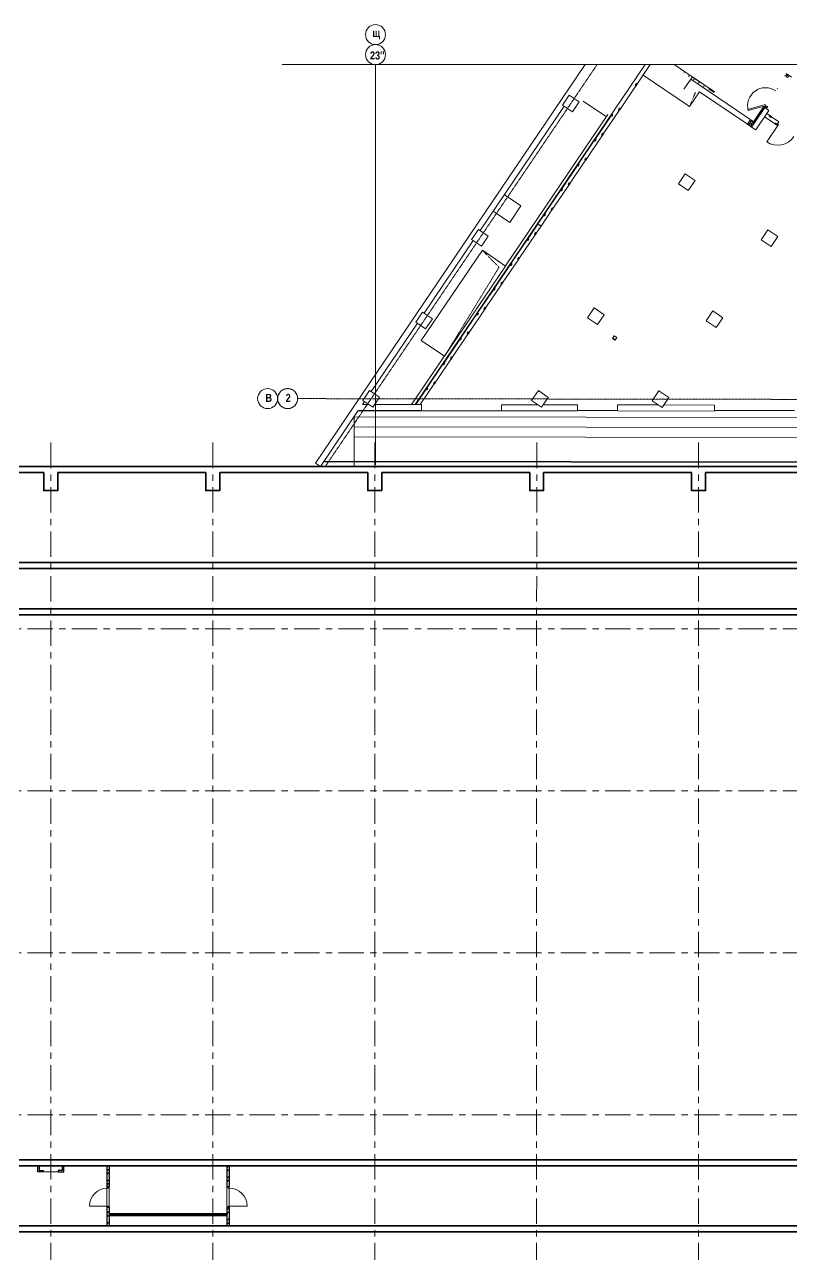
# Model space of a CAD drawing. Header units: millimetres. Extents: x -813692 to 807431, y 0 to 1813163.
# Drawn here: x -157916 to -119570, y 828903 to 890372 of the extents above; entities that cross this region are included whole.
import ezdxf

# ---------------------------------------------------------------- set-up
doc = ezdxf.new("R2010")
doc.units = ezdxf.units.MM
for name, pattern in [('__Линия сетки__ш12_5 п3_0 ш3_0 п3_0_', [21.5, 12.5, -3, 3, -3]), ('KRST_Штрих__ш3_0 п3_0_', [6, 3, -3]), ('Линия сетки', [22.225, 12.7, -3.175, 3.175, -3.175])]:
    doc.linetypes.add(name, pattern=pattern)
for name, color, linetype, lineweight in [('A-ANNO-DIMS', 7, 'Continuous', 9), ('KR_0.35', 252, 'Continuous', 35), ('S-GRID', 252, 'Continuous', 9), ('АР_двери', 252, 'Continuous', 0), ('АР_кирпич120', 252, 'Continuous', 30), ('АР_кирпичные перегородки 120', 252, 'Continuous', 30), ('АР_монолит', 252, 'Continuous', 50), ('АР_Площади', 252, 'Continuous', 0), ('АР_тонкая линия', 252, 'Continuous', 5)]:
    doc.layers.add(name, color=color, linetype=linetype, lineweight=lineweight)
doc.layers.add('АР_обшивка коробов', color=252, linetype='Continuous')
doc.styles.add('Arial Narrow_B', font='ARIALNB.TTF', dxfattribs={"height": 1250})
pattern_1 = [(45, (-1241.95, 1181845.07), (-265.16504, 265.16504), []), (45, (-1065.17, 1181845.07), (-265.16504, 265.16504), [])]

# ---------------------------------------------------------------- blocks, each defined once
blk = doc.blocks.new('КР_подвал')
at = {"layer": 'KR_0.35', "ltscale": 200}
for points in [[(2001, 17018), (47620, 84650), (238650, 84650)], [(73000, 84350), (80400, 84350)], [(80400, 84350), (80400, 83450), (81100, 83450), (81100, 84350)], [(81100, 84350), (88500, 84350)], [(88500, 84350), (88500, 83450), (89200, 83450), (89200, 84350)], [(89200, 84350), (96600, 84350)], [(96600, 84350), (96600, 83450), (97300, 83450), (97300, 84350)], [(97300, 84350), (104700, 84350)], [(104700, 84350), (104700, 83450), (105400, 83450), (105400, 84350)], [(105400, 84350), (112800, 84350)], [(112800, 84350), (112800, 83450), (113500, 83450), (113500, 84350)], [(113500, 84350), (120900, 84350)], [(62300, 79850), (131600, 79850)], [(62300, 79550), (131600, 79550)], [(62300, 75550), (66300, 75550), (66300, 77550), (127600, 77550)], [(131600, 75250), (127300, 75250), (127300, 77250), (66600, 77250), (66600, 75250), (62300, 75250)], [(62300, 50000), (131600, 50000)], [(62000, 49700), (131900, 49700)], [(62000, 46700), (238600, 46700)], [(62300, 46400), (238300, 46400)]]:
    blk.add_lwpolyline(points, dxfattribs=at)
blk = doc.blocks.new('Оси200')
at = {"layer": 'S-GRID', "linetype": 'Линия сетки', "ltscale": 100}
for points in [[(-323603.6, -127703.3), (-323603.8, -221903.3)], [(-315503.6, -127703.3), (-315503.8, -221903.3)], [(-307403.6, -127703.3), (-307403.8, -221903.3)], [(-299303.6, -127703.3), (-299303.8, -221903.3)], [(-291203.6, -127703.3), (-291203.8, -221903.3)], [(-165703.8, -128903.8), (-412703.7, -128903.3)], [(-165703.8, -137003.8), (-412703.7, -137003.3)], [(-165703.8, -145104.1), (-412703.7, -145103.6)], [(-165703.8, -153204.1), (-412703.7, -153203.6)], [(-165703.8, -161304.1), (-412703.7, -161303.6)]]:
    blk.add_lwpolyline(points, dxfattribs=at)
blk = doc.blocks.new('Д-1000-ОП-П')
at = {"layer": 'АР_двери'}
for points in [[(-1699.5, -550), (-1699.5, 350)], [(-1699.5, -550), (-1749.5, -550), (-1749.5, -600), (-1699.5, -600), (-1699.5, -550)], [(-749.5, -550), (-799.5, -550), (-799.5, -600), (-749.5, -600), (-749.5, -550)]]:
    blk.add_lwpolyline(points, dxfattribs=at)
blk.add_arc((-1699.5, -550), 900, 0, 90, dxfattribs=at)
blk = doc.blocks.new('Д-1000-ОП-Л')
at = {"layer": 'АР_двери'}
for points in [[(-318.5, -560), (-318.5, 340)], [(-1268.5, -560), (-1218.5, -560), (-1218.5, -610), (-1268.5, -610), (-1268.5, -560)], [(-318.5, -560), (-268.5, -560), (-268.5, -610), (-318.5, -610), (-318.5, -560)]]:
    blk.add_lwpolyline(points, dxfattribs=at)
blk.add_arc((-318.5, -560), 900, 90, 180, dxfattribs=at)

msp = doc.modelspace()

# ---------------------------------------------------------------- hatches: boundary and pattern name
at = {"layer": 'АР_кирпичные перегородки 120', "lineweight": 0}
h = msp.add_hatch(dxfattribs=at)
h.set_pattern_fill('ANSI32', color=256, scale=1000)
h.set_pattern_definition(pattern_1)
h.paths.add_polyline_path([(-153683.3, 833327.6), (-153803.3, 833327.6), (-153803.3, 832297.6), (-153683.3, 832297.6)])
h.paths.add_polyline_path([(-153683.3, 831267.6), (-153803.3, 831267.6), (-153803.3, 830327.6), (-153683.3, 830327.6)])
h = msp.add_hatch(dxfattribs=at)
h.set_pattern_fill('ANSI32', color=256, scale=1000)
h.set_pattern_definition(pattern_1)
h.paths.add_polyline_path([(-147683.3, 831267.6), (-147803.3, 831267.6), (-147803.3, 830327.7), (-147683.3, 830327.7)])
h.paths.add_polyline_path([(-147803.3, 832297.6), (-147683.3, 832297.6), (-147683.3, 833327.7), (-147803.3, 833327.7)])
at = {"layer": 'АР_тонкая линия'}
h = msp.add_hatch(dxfattribs=at)
h.set_pattern_fill('FP_550', color=256, angle=-124.085845, style=0, pattern_type=2)
h.set_pattern_definition([(100.91415, (15682.4, 746451.3), (-343.6692, -66.2683), []), (190.91415, (15682.4, 746451.3), (66.2683, -343.6692), [])])
h.paths.add_polyline_path([(-120820.4, 886170.9), (-120798, 886204), (-120893.2, 886268.5), (-120915.7, 886235.3), (-120899.1, 886224.1)], flags=0)
h.paths.add_polyline_path([(-119699.5, 887827.3), (-119794.8, 887891.7), (-119817.2, 887858.6), (-119722, 887794.2)], flags=0)
msp.add_hatch(color=256, dxfattribs=at).paths.add_polyline_path([(-132130.4, 880234.5), (-132089.7, 880303.6), (-132254.1, 880408.6), (-132249.9, 880405.9), (-132092.5, 880299.5), (-132134.6, 880237.3)], flags=0)

# ---------------------------------------------------------------- linework, layer by layer
at = {"layer": 'АР_кирпич120', "color": 1}
for p, q in [((-153803.3, 833327.6), (-153803.3, 832297.6)), ((-153683.3, 833327.6), (-153683.3, 832297.6)), ((-147803.3, 833327.7), (-147803.3, 832297.6)), ((-147683.3, 833327.7), (-147683.3, 832297.6)), ((-153803.3, 832297.6), (-153683.3, 832297.6)), ((-147803.3, 832297.6), (-147683.3, 832297.6)), ((-153803.3, 831267.6), (-153803.3, 830327.6)), ((-153803.3, 831267.6), (-153683.3, 831267.6)), ((-153683.3, 831267.6), (-153683.3, 830327.6)), ((-147803.3, 831267.6), (-147803.3, 830327.6)), ((-147803.3, 831267.6), (-147683.3, 831267.6)), ((-147683.3, 831267.6), (-147683.3, 830327.6))]:
    msp.add_line(p, q, dxfattribs=at)
at = {"layer": 'АР_обшивка коробов', "lineweight": 30}
for points in [[(-156983.5, 833027.5), (-157258.5, 833027.5), (-157258.5, 833327.6), (-157183.5, 833327.6), (-157183.5, 833102.6), (-156983.5, 833102.6), (-156983.5, 833027.5)], [(-156233.8, 833027.5), (-155958.8, 833027.5), (-155958.8, 833327.6), (-156033.8, 833327.6), (-156033.8, 833102.6), (-156233.8, 833102.6), (-156233.8, 833027.5)]]:
    msp.add_lwpolyline(points, dxfattribs=at)
at = {"layer": 'АР_обшивка коробов'}
for points in [[(-147803.4, 830927.7), (-153683.3, 830927.7)], [(-147803.4, 830915.2), (-153683.3, 830915.2)], [(-147803.4, 830902.7), (-153683.3, 830902.7)], [(-147803.4, 830827.7), (-153683.3, 830827.7)]]:
    msp.add_lwpolyline(points, dxfattribs=at)
at = {"layer": 'АР_Площади', "ltscale": 0.5}
for points in [[(-170413.4, 863177.6), (-110408.7, 863177.6), (-110408.7, 861177.7), (-170413.4, 861177.7)], [(-153683.3, 833327.6), (-147803.4, 833327.6), (-147803.4, 830927.7), (-153683.3, 830927.7)], [(-147683.3, 833327.6), (-108658.5, 833327.6), (-108658.5, 833027.4), (-107358.8, 833027.4), (-107358.8, 833327.6), (-105578.7, 833327.6), (-105578.7, 830327.7), (-147683.3, 830327.7)]]:
    msp.add_lwpolyline(points, close=True, dxfattribs=at)
for points in [[(-175358.7, 800597.6), (-178358.6, 800597.6), (-178358.6, 833327.6), (-157258.5, 833327.6), (-157258.5, 833027.5), (-155958.8, 833027.5), (-155958.8, 833327.7), (-153803.3, 833327.7), (-153803.3, 830327.6), (-175358.6, 830327.6), (-175358.7, 800597.6)], [(-147683.3, 832297.6), (-147683.3, 833327.6), (-105578.7, 833327.6), (-105578.7, 830327.6), (-147683.3, 830327.6), (-147683.3, 831267.6)]]:
    msp.add_lwpolyline(points, dxfattribs=at)
at = {"layer": 'АР_тонкая линия'}
for p, q in [((-145034.3, 888370.4), (3541.9, 888386.5)), ((-143371.5, 868449.3), (-129890.7, 888370.9)), ((-140367.4, 868370.9), (-140367.4, 888370.9)), ((-138383.2, 871377.9), (-126884.2, 888370.9)), ((-126629.6, 888372.4), (-128124.7, 886163.1)), ((-125430, 888372.5), (-124109.8, 887479.2)), ((-126989.4, 887840.8), (-124670.4, 886271.6)), ((-124957.4, 887944), (-124929.4, 887985.5)), ((-124957.4, 887944), (-124929.4, 887985.5)), ((-124523.9, 887759.4), (-124944.3, 887138.2)), ((-124709, 887775.9), (-124680.9, 887817.3)), ((-124709, 887775.9), (-124680.9, 887817.3)), ((-124602.4, 887643.4), (-121424.2, 885492.8)), ((-123413.5, 887007.9), (-124523.9, 887759.4)), ((-124460.5, 887607.8), (-124432.5, 887649.2)), ((-124460.5, 887607.8), (-124432.5, 887649.2)), ((-119850.8, 887808.9), (-119910.5, 887802.7)), ((-119850.8, 887808.9), (-119817.2, 887858.6)), ((-119801.1, 887775.3), (-119850.8, 887808.9)), ((-119840.3, 887922.6), (-119571.2, 887740.4)), ((-119817.2, 887858.6), (-119794.8, 887891.7)), ((-119817.2, 887858.6), (-119722, 887794.2)), ((-119722, 887794.2), (-119817.2, 887858.6)), ((-119812.3, 887758.7), (-119801.1, 887775.3)), ((-119766.8, 887727.9), (-119812.3, 887758.7)), ((-119722, 887794.2), (-119766.8, 887727.9)), ((-119699.5, 887827.3), (-119722, 887794.2)), ((-127321.3, 887430.6), (-127377.3, 887347.8)), ((-127321.3, 887430.6), (-127377.3, 887347.8)), ((-127377.3, 887347.8), (-127335.9, 887319.8)), ((-127377.3, 887347.8), (-127335.1, 887319.2)), ((-127335.9, 887319.8), (-127279.9, 887402.6)), ((-127335.1, 887319.2), (-127279, 887402)), ((-127279.9, 887402.6), (-127321.3, 887430.6)), ((-127279, 887402), (-127321.3, 887430.6)), ((-124670.4, 886271.6), (-124166, 887017)), ((-124212, 887439.7), (-124184, 887481.1)), ((-124212, 887439.7), (-124184, 887481.1)), ((-121764.6, 885391.1), (-124167, 887016.8)), ((-123963.6, 887271.5), (-123935.6, 887312.9)), ((-123963.6, 887271.5), (-123935.6, 887312.9)), ((-123679.2, 887139.4), (-123694.2, 887149.6)), ((-123679.2, 887139.4), (-123694.2, 887149.6)), ((-123679.2, 887139.4), (-123438.6, 886976.7)), ((-123435.9, 886974.8), (-123679.2, 887139.4)), ((-123435.9, 886974.8), (-123679.2, 887139.4)), ((-123656.8, 887172.6), (-123671.8, 887182.7)), ((-123656.8, 887172.6), (-123671.8, 887182.7)), ((-123416.2, 887009.8), (-123656.8, 887172.6)), ((-123413.5, 887007.9), (-123656.8, 887172.6)), ((-123435.9, 886974.8), (-123413.5, 887007.9)), ((-123435.9, 886974.8), (-123413.5, 887007.9)), ((-123413.5, 887007.9), (-123416.2, 887009.8)), ((-120261.4, 887193.3), (-120283.8, 887160.1)), ((-130685.1, 886840.1), (-131021.4, 886343.2)), ((-130188.2, 886503.9), (-130685.1, 886840.1)), ((-130524.5, 886006.9), (-130188.2, 886503.9)), ((-129980.3, 886543.4), (-128820.8, 885758.8)), ((-123438.6, 886976.7), (-123435.9, 886974.8)), ((-123421.8, 886995.7), (-123427.6, 886987.1)), ((-123246.2, 886725.7), (-121424.2, 885492.8)), ((-123246.2, 886725.7), (-121424.2, 885492.8)), ((-123246.2, 886725.7), (-121424.2, 885492.8)), ((-130938.6, 886287.1), (-135141.8, 880075.7)), ((-133872.6, 878311.2), (-128750.7, 885880.4)), ((-131021.4, 886343.2), (-130524.5, 886006.9)), ((-128590.2, 885814.1), (-129374.9, 884654.6)), ((-128180.7, 886080.3), (-128965.3, 884920.8)), ((-128539.2, 885900.3), (-128595.2, 885817.4)), ((-128595.2, 885817.4), (-128553, 885788.9)), ((-128538.3, 885899.7), (-128594.4, 885816.9)), ((-128594.4, 885816.9), (-128553, 885788.9)), ((-128553, 885788.9), (-128496.9, 885871.7)), ((-128553, 885788.9), (-128496.9, 885871.7)), ((-128496.9, 885871.7), (-128539.2, 885900.3)), ((-128496.9, 885871.7), (-128538.3, 885899.7)), ((-128161.9, 886188.3), (-128218, 886105.5)), ((-128161.9, 886188.3), (-128218, 886105.5)), ((-128218, 886105.5), (-128176.6, 886077.5)), ((-128218, 886105.5), (-128175.7, 886076.9)), ((-128176.6, 886077.5), (-128120.5, 886160.3)), ((-128175.7, 886076.9), (-128119.7, 886159.7)), ((-128120.5, 886160.3), (-128161.9, 886188.3)), ((-128119.7, 886159.7), (-128161.9, 886188.3)), ((-120876.1, 886375.9), (-121741.6, 886129.1)), ((-121741.6, 886129.1), (-121725.1, 886071.4)), ((-121725.1, 886071.4), (-120859.6, 886318.2)), ((-120961.2, 886266.2), (-121437.6, 885562.2)), ((-120950.9, 886259.2), (-121434.2, 885544.8)), ((-120940.5, 886252.2), (-121430.9, 885527.5)), ((-120918.1, 886237), (-121423.6, 885490)), ((-121417.5, 885458.1), (-120899.1, 886224.1)), ((-120899.1, 886224.1), (-121375.5, 885520.2)), ((-121350.5, 885110.9), (-120692, 886084)), ((-120899.1, 886224.1), (-120961.2, 886266.2)), ((-120915.7, 886235.3), (-120893.2, 886268.5)), ((-120899.1, 886224.1), (-120692, 886084)), ((-120893.2, 886268.5), (-120859.6, 886318.2)), ((-120798, 886204), (-120893.2, 886268.5)), ((-120893.2, 886268.5), (-120798, 886204)), ((-120859.6, 886318.2), (-120876.1, 886375.9)), ((-120859.6, 886318.2), (-120809.9, 886284.5)), ((-120798, 886204), (-120820.4, 886170.9)), ((-120809.9, 886284.5), (-120798.7, 886301.1)), ((-120801.3, 885922.5), (-120656.4, 885824.5)), ((-120798.7, 886301.1), (-120753.2, 886270.3)), ((-120753.2, 886270.3), (-120798, 886204)), ((-120653, 885829.4), (-120681.6, 885787.2)), ((-120653.6, 885828.6), (-120681.6, 885787.2)), ((-120681.6, 885787.2), (-120598.8, 885731.1)), ((-120681.6, 885787.2), (-120598.8, 885731.1)), ((-120570.8, 885772.6), (-120653.6, 885828.6)), ((-120570.2, 885773.4), (-120653, 885829.4)), ((-120598.8, 885731.1), (-120570.2, 885773.4)), ((-120598.8, 885731.1), (-120570.8, 885772.6)), ((-121624.5, 885598.2), (-121764.6, 885391.1)), ((-121624.5, 885598.2), (-121764.6, 885391.1)), ((-121764.6, 885391.1), (-121591.1, 885424.6)), ((-121591.1, 885424.6), (-121764.6, 885391.1)), ((-121764.6, 885391.1), (-121591.1, 885424.6)), ((-121591.1, 885424.6), (-121764.6, 885391.1)), ((-121764.6, 885391.1), (-121557.6, 885251)), ((-121764.6, 885391.1), (-121557.6, 885251)), ((-121698.4, 885346.3), (-121558.3, 885553.3)), ((-121698.4, 885346.3), (-121558.3, 885553.3)), ((-121591.1, 885424.6), (-121624.5, 885598.2)), ((-121417.5, 885458.1), (-121624.5, 885598.2)), ((-121624.5, 885598.2), (-121591.1, 885424.6)), ((-121591.1, 885424.6), (-121624.5, 885598.2)), ((-121417.5, 885458.1), (-121624.5, 885598.2)), ((-121624.5, 885598.2), (-121591.1, 885424.6)), ((-121623.9, 885295.8), (-121483.7, 885502.9)), ((-121623.9, 885295.8), (-121483.7, 885502.9)), ((-121591.1, 885424.6), (-121417.5, 885458.1)), ((-121417.5, 885458.1), (-121591.1, 885424.6)), ((-121591.1, 885424.6), (-121417.5, 885458.1)), ((-121417.5, 885458.1), (-121591.1, 885424.6)), ((-121591.1, 885424.6), (-121557.6, 885251)), ((-121557.6, 885251), (-121591.1, 885424.6)), ((-121591.1, 885424.6), (-121557.6, 885251)), ((-121557.6, 885251), (-121591.1, 885424.6)), ((-121557.6, 885251), (-121417.5, 885458.1)), ((-121557.6, 885251), (-121417.5, 885458.1)), ((-121350.5, 885110.9), (-121557.6, 885251)), ((-121404.6, 885477.1), (-121417.5, 885458.1)), ((-120907.8, 885765.2), (-120390.2, 885414.9)), ((-120253.5, 885322.4), (-120802.8, 884510.8)), ((-120573.6, 885768.4), (-120196.7, 885513.4)), ((-120365, 885452.2), (-120393.5, 885409.9)), ((-120393.5, 885409.9), (-120310.7, 885353.9)), ((-120365, 885452.2), (-120393, 885410.8)), ((-120393, 885410.8), (-120310.2, 885354.7)), ((-120282.1, 885396.1), (-120365, 885452.2)), ((-120282.1, 885396.1), (-120365, 885452.2)), ((-120310.7, 885353.9), (-120282.1, 885396.1)), ((-120310.2, 885354.7), (-120282.1, 885396.1)), ((-120196.7, 885513.4), (-120303.2, 885356.1)), ((-120253.5, 885322.4), (-120303.2, 885356.1)), ((-120286.7, 885344.8), (-120303.2, 885356.1)), ((-120286.7, 885344.8), (-120253, 885394.5)), ((-120253, 885394.5), (-120286.7, 885344.8)), ((-120253.5, 885322.4), (-120286.7, 885344.8)), ((-120269.6, 885405.7), (-120253, 885394.5)), ((-120219.9, 885372.1), (-120253.5, 885322.4)), ((-120253, 885394.5), (-120219.9, 885372.1)), ((-129430.9, 884571.8), (-130215.5, 883412.3)), ((-129021.3, 884838), (-129806, 883678.5)), ((-129379.8, 884658), (-129435.9, 884575.1)), ((-129435.9, 884575.1), (-129393.6, 884546.6)), ((-129379, 884657.4), (-129435, 884574.6)), ((-129435, 884574.6), (-129393.6, 884546.6)), ((-129393.6, 884546.6), (-129337.6, 884629.4)), ((-129393.6, 884546.6), (-129337.6, 884629.4)), ((-129337.6, 884629.4), (-129379.8, 884658)), ((-129337.6, 884629.4), (-129379, 884657.4)), ((-129002.6, 884946), (-129058.6, 884863.2)), ((-129002.6, 884946), (-129058.6, 884863.2)), ((-129058.6, 884863.2), (-129017.2, 884835.2)), ((-129058.6, 884863.2), (-129016.4, 884834.6)), ((-129017.2, 884835.2), (-128961.2, 884918)), ((-129016.4, 884834.6), (-128960.3, 884917.4)), ((-128961.2, 884918), (-129002.6, 884946)), ((-128960.3, 884917.4), (-129002.6, 884946)), ((-130271.6, 883329.5), (-131056.2, 882170)), ((-129862, 883595.7), (-130646.6, 882436.2)), ((-130220.5, 883415.7), (-130276.5, 883332.8)), ((-130276.5, 883332.8), (-130234.3, 883304.3)), ((-130219.7, 883415.1), (-130275.7, 883332.3)), ((-130275.7, 883332.3), (-130234.3, 883304.3)), ((-130234.3, 883304.3), (-130178.2, 883387.1)), ((-130234.3, 883304.3), (-130178.2, 883387.1)), ((-130178.2, 883387.1), (-130220.5, 883415.7)), ((-130178.2, 883387.1), (-130219.7, 883415.1)), ((-129843.2, 883703.7), (-129899.3, 883620.9)), ((-129843.2, 883703.7), (-129899.3, 883620.9)), ((-129899.3, 883620.9), (-129857.9, 883592.9)), ((-129899.3, 883620.9), (-129857, 883592.3)), ((-129857.9, 883592.9), (-129801.8, 883675.7)), ((-129857, 883592.3), (-129801, 883675.1)), ((-129801.8, 883675.7), (-129843.2, 883703.7)), ((-129801, 883675.1), (-129843.2, 883703.7)), ((-124887.7, 882917.1), (-125224, 882420.2)), ((-124390.8, 882580.8), (-124887.7, 882917.1)), ((-131112.2, 882087.2), (-131896.8, 880927.7)), ((-130702.7, 882353.4), (-131487.3, 881193.9)), ((-131061.1, 882173.4), (-131117.2, 882090.5)), ((-131117.2, 882090.5), (-131074.9, 882062)), ((-131060.3, 882172.8), (-131116.3, 882090)), ((-131116.3, 882090), (-131074.9, 882062)), ((-131074.9, 882062), (-131018.9, 882144.8)), ((-131074.9, 882062), (-131018.9, 882144.8)), ((-131018.9, 882144.8), (-131061.1, 882173.4)), ((-131018.9, 882144.8), (-131060.3, 882172.8)), ((-130683.9, 882461.4), (-130739.9, 882378.6)), ((-130683.9, 882461.4), (-130739.9, 882378.6)), ((-130739.9, 882378.6), (-130698.5, 882350.6)), ((-130739.9, 882378.6), (-130697.7, 882350)), ((-130698.5, 882350.6), (-130642.5, 882433.4)), ((-130697.7, 882350), (-130641.6, 882432.9)), ((-130642.5, 882433.4), (-130683.9, 882461.4)), ((-130641.6, 882432.9), (-130683.9, 882461.4)), ((-125224, 882420.2), (-124727.1, 882083.9)), ((-124727.1, 882083.9), (-124390.8, 882580.8)), ((-133925.7, 881872.8), (-133097.5, 881312.4)), ((-133657.9, 880484.2), (-134486.1, 881044.7)), ((-133097.5, 881312.4), (-133657.9, 880484.2)), ((-131543.3, 881111.1), (-132089.8, 880303.5)), ((-131901.8, 880931.1), (-131957.8, 880848.3)), ((-131901, 880930.5), (-131957, 880847.7)), ((-131915.6, 880819.7), (-131859.5, 880902.5)), ((-131915.6, 880819.7), (-131859.5, 880902.5)), ((-131859.5, 880902.5), (-131901.8, 880931.1)), ((-131859.5, 880902.5), (-131901, 880930.5)), ((-131524.5, 881219.1), (-131580.6, 881136.3)), ((-131524.5, 881219.1), (-131580.6, 881136.3)), ((-131580.6, 881136.3), (-131539.2, 881108.3)), ((-131580.6, 881136.3), (-131538.3, 881107.7)), ((-131539.2, 881108.3), (-131483.1, 881191.1)), ((-131538.3, 881107.7), (-131482.3, 881190.6)), ((-131483.1, 881191.1), (-131524.5, 881219.1)), ((-131482.3, 881190.6), (-131524.5, 881219.1)), ((-132291.9, 880343.8), (-132737.5, 879685.4)), ((-132134.6, 880237.3), (-132327.9, 879951.6)), ((-132251.2, 880412.9), (-132296.1, 880346.6)), ((-132296.1, 880346.6), (-132291.9, 880343.8)), ((-132291.9, 880343.8), (-132249.9, 880405.9)), ((-132085.6, 880300.8), (-132251.2, 880412.9)), ((-132249.9, 880405.9), (-132092.5, 880299.5)), ((-131952.9, 880844.9), (-132247.1, 880410.1)), ((-132092.5, 880299.5), (-132134.6, 880237.3)), ((-132134.6, 880237.3), (-132130.4, 880234.5)), ((-132130.4, 880234.5), (-132085.6, 880300.8)), ((-131957.8, 880848.3), (-131915.6, 880819.7)), ((-131957, 880847.7), (-131915.6, 880819.7)), ((-135224.6, 880131.7), (-135560.9, 879634.8)), ((-135560.9, 879634.8), (-135064, 879298.5)), ((-134727.7, 879795.4), (-135224.6, 880131.7)), ((-135064, 879298.5), (-134727.7, 879795.4)), ((-132384, 879868.8), (-133168.6, 878709.3)), ((-132742.4, 879688.8), (-132798.5, 879606)), ((-132741.6, 879688.2), (-132797.6, 879605.4)), ((-132756.2, 879577.4), (-132700.2, 879660.2)), ((-132756.2, 879577.4), (-132700.2, 879660.2)), ((-132700.2, 879660.2), (-132742.4, 879688.8)), ((-132700.2, 879660.2), (-132741.6, 879688.2)), ((-132365.2, 879976.8), (-132421.2, 879894)), ((-132365.2, 879976.8), (-132421.2, 879894)), ((-132421.2, 879894), (-132379.8, 879866)), ((-132421.2, 879894), (-132379, 879865.4)), ((-132379.8, 879866), (-132323.8, 879948.8)), ((-132379, 879865.4), (-132322.9, 879948.3)), ((-132323.8, 879948.8), (-132365.2, 879976.8)), ((-132322.9, 879948.3), (-132365.2, 879976.8)), ((-120746.7, 880114.9), (-121083, 879618)), ((-120249.8, 879778.6), (-120746.7, 880114.9)), ((-120586.1, 879281.7), (-120249.8, 879778.6)), ((-135023.8, 879090.2), (-138078.2, 874576.5)), ((-135478.1, 879578.7), (-137938.4, 875942.9)), ((-133864.3, 878305.6), (-135023.8, 879090.2)), ((-132793.5, 879602.6), (-133578.1, 878443.1)), ((-132798.5, 879606), (-132756.2, 879577.4)), ((-132797.6, 879605.4), (-132756.2, 879577.4)), ((-121083, 879618), (-120586.1, 879281.7)), ((-133224.6, 878626.5), (-134009.2, 877467)), ((-133583.1, 878446.5), (-133639.1, 878363.7)), ((-133582.3, 878445.9), (-133638.3, 878363.1)), ((-133596.9, 878335.1), (-133540.8, 878417.9)), ((-133596.9, 878335.1), (-133540.8, 878417.9)), ((-133540.8, 878417.9), (-133583.1, 878446.5)), ((-133540.8, 878417.9), (-133582.3, 878445.9)), ((-133205.8, 878734.5), (-133261.9, 878651.7)), ((-133205.8, 878734.5), (-133261.9, 878651.7)), ((-133261.9, 878651.7), (-133220.5, 878623.7)), ((-133261.9, 878651.7), (-133219.6, 878623.1)), ((-133220.5, 878623.7), (-133164.4, 878706.5)), ((-133219.6, 878623.1), (-133163.6, 878706)), ((-133164.4, 878706.5), (-133205.8, 878734.5)), ((-133163.6, 878706), (-133205.8, 878734.5)), ((-136918.7, 873791.9), (-133864.3, 878305.6)), ((-133634.2, 878360.3), (-134418.8, 877200.8)), ((-133639.1, 878363.7), (-133596.9, 878335.1)), ((-133638.3, 878363.1), (-133596.9, 878335.1)), ((-134065.3, 877384.2), (-134849.9, 876224.7)), ((-134423.7, 877204.2), (-134479.8, 877121.4)), ((-134422.9, 877203.6), (-134479, 877120.8)), ((-134437.5, 877092.8), (-134381.5, 877175.6)), ((-134437.5, 877092.8), (-134381.5, 877175.6)), ((-134381.5, 877175.6), (-134423.7, 877204.2)), ((-134381.5, 877175.6), (-134422.9, 877203.6)), ((-134046.5, 877492.2), (-134102.5, 877409.4)), ((-134046.5, 877492.2), (-134102.5, 877409.4)), ((-134102.5, 877409.4), (-134061.1, 877381.4)), ((-134102.5, 877409.4), (-134060.3, 877380.8)), ((-134061.1, 877381.4), (-134005.1, 877464.2)), ((-134060.3, 877380.8), (-134004.2, 877463.7)), ((-134005.1, 877464.2), (-134046.5, 877492.2)), ((-134004.2, 877463.7), (-134046.5, 877492.2)), ((-134474.8, 877118), (-135259.4, 875958.5)), ((-134479.8, 877121.4), (-134437.5, 877092.8)), ((-134479, 877120.8), (-134437.5, 877092.8)), ((-138021.2, 875999), (-138357.5, 875502.1)), ((-137524.3, 875662.7), (-138021.2, 875999)), ((-134905.9, 876141.9), (-135690.5, 874982.4)), ((-135264.4, 875961.9), (-135320.4, 875879.1)), ((-135263.6, 875961.3), (-135319.6, 875878.5)), ((-135222.1, 875933.3), (-135264.4, 875961.9)), ((-135222.1, 875933.3), (-135263.6, 875961.3)), ((-134887.1, 876249.9), (-134943.2, 876167.1)), ((-134887.1, 876249.9), (-134943.2, 876167.1)), ((-134943.2, 876167.1), (-134901.8, 876139.1)), ((-134943.2, 876167.1), (-134900.9, 876138.5)), ((-134901.8, 876139.1), (-134845.7, 876221.9)), ((-134900.9, 876138.5), (-134844.9, 876221.4)), ((-134845.7, 876221.9), (-134887.1, 876249.9)), ((-134844.9, 876221.4), (-134887.1, 876249.9)), ((-129427.3, 876208.7), (-129763.5, 875711.7)), ((-128930.3, 875872.4), (-129427.3, 876208.7)), ((-123492.9, 876056.7), (-123829.1, 875559.8)), ((-122996, 875720.5), (-123492.9, 876056.7)), ((-138274.7, 875446), (-140585, 872031.8)), ((-138357.5, 875502.1), (-137860.6, 875165.8)), ((-137860.6, 875165.8), (-137524.3, 875662.7)), ((-135315.5, 875875.7), (-136100.1, 874716.2)), ((-135320.4, 875879.1), (-135278.2, 875850.5)), ((-135319.6, 875878.5), (-135278.2, 875850.5)), ((-135278.2, 875850.5), (-135222.1, 875933.3)), ((-135278.2, 875850.5), (-135222.1, 875933.3)), ((-129763.5, 875711.7), (-129266.6, 875375.5)), ((-129266.6, 875375.5), (-128930.3, 875872.4)), ((-123829.1, 875559.8), (-123332.2, 875223.5)), ((-123332.2, 875223.5), (-122996, 875720.5)), ((-135746.6, 874899.6), (-136531.2, 873740.1)), ((-136105, 874719.6), (-136161.1, 874636.8)), ((-136104.2, 874719), (-136160.3, 874636.2)), ((-136062.8, 874691), (-136105, 874719.6)), ((-136062.8, 874691), (-136104.2, 874719)), ((-135727.8, 875007.6), (-135783.8, 874924.8)), ((-135727.8, 875007.6), (-135783.8, 874924.8)), ((-135783.8, 874924.8), (-135742.4, 874896.8)), ((-135783.8, 874924.8), (-135741.6, 874896.2)), ((-135742.4, 874896.8), (-135686.4, 874979.6)), ((-135741.6, 874896.2), (-135685.5, 874979.1)), ((-135686.4, 874979.6), (-135727.8, 875007.6)), ((-135685.5, 874979.1), (-135727.8, 875007.6)), ((-128430.1, 874809.4), (-128514.2, 874685.2)), ((-128430.1, 874809.4), (-128514.2, 874685.2)), ((-128430.1, 874809.4), (-128479.5, 874691.9)), ((-128479.5, 874691.9), (-128430.1, 874809.4)), ((-128305.9, 874725.4), (-128430.1, 874809.4)), ((-128305.9, 874725.4), (-128430.1, 874809.4)), ((-128390, 874601.1), (-128305.9, 874725.4)), ((-128390, 874601.1), (-128305.9, 874725.4)), ((-138078.2, 874576.5), (-136918.7, 873791.9)), ((-136156.1, 874633.4), (-136940.7, 873473.9)), ((-136161.1, 874636.8), (-136118.8, 874608.2)), ((-136160.3, 874636.2), (-136118.8, 874608.2)), ((-136118.8, 874608.2), (-136062.8, 874691)), ((-136118.8, 874608.2), (-136062.8, 874691)), ((-128514.2, 874685.2), (-128390, 874601.1)), ((-128514.2, 874685.2), (-128390, 874601.1)), ((-128479.5, 874691.9), (-128390, 874601.1)), ((-128390, 874601.1), (-128479.5, 874691.9)), ((-138564.1, 871378.2), (-136801.7, 873982.7)), ((-136587.2, 873657.3), (-137371.8, 872497.8)), ((-136945.7, 873477.3), (-137001.7, 873394.5)), ((-136944.9, 873476.7), (-137000.9, 873393.9)), ((-136903.5, 873448.7), (-136945.7, 873477.3)), ((-136903.5, 873448.7), (-136944.9, 873476.7)), ((-136568.4, 873765.3), (-136624.5, 873682.5)), ((-136568.4, 873765.3), (-136624.5, 873682.5)), ((-136624.5, 873682.5), (-136583.1, 873654.5)), ((-136624.5, 873682.5), (-136582.2, 873653.9)), ((-136583.1, 873654.5), (-136527, 873737.3)), ((-136582.2, 873653.9), (-136526.2, 873736.8)), ((-136527, 873737.3), (-136568.4, 873765.3)), ((-136526.2, 873736.8), (-136568.4, 873765.3)), ((-136996.8, 873391.1), (-137781.4, 872231.6)), ((-137001.7, 873394.5), (-136959.5, 873365.9)), ((-137000.9, 873393.9), (-136959.5, 873365.9)), ((-136959.5, 873365.9), (-136903.5, 873448.7)), ((-136959.5, 873365.9), (-136903.5, 873448.7)), ((-137427.9, 872415), (-138129.9, 871377.6)), ((-137409.1, 872523), (-137465.1, 872440.2)), ((-137409.1, 872523), (-137465.1, 872440.2)), ((-137465.1, 872440.2), (-137423.7, 872412.2)), ((-137465.1, 872440.2), (-137422.9, 872411.6)), ((-137423.7, 872412.2), (-137367.7, 872495)), ((-137422.9, 872411.6), (-137366.9, 872494.5)), ((-137367.7, 872495), (-137409.1, 872523)), ((-137366.9, 872494.5), (-137409.1, 872523)), ((-140667.9, 872087.8), (-141004.1, 871590.9)), ((-140170.9, 871751.6), (-140667.9, 872087.8)), ((-140507.2, 871254.7), (-140170.9, 871751.6)), ((-137837.4, 872148.8), (-138359.1, 871377.9)), ((-137786.3, 872235), (-137842.4, 872152.2)), ((-137842.4, 872152.2), (-137800.1, 872123.6)), ((-137785.5, 872234.4), (-137841.6, 872151.6)), ((-137841.6, 872151.6), (-137800.1, 872123.6)), ((-137800.1, 872123.6), (-137744.1, 872206.4)), ((-137800.1, 872123.6), (-137744.1, 872206.4)), ((-137744.1, 872206.4), (-137786.3, 872235)), ((-137744.1, 872206.4), (-137785.5, 872234.4)), ((-132224.3, 872075.2), (-132560.6, 871578.3)), ((-131727.4, 871738.9), (-132224.3, 872075.2)), ((-132063.7, 871242), (-131727.4, 871738.9)), ((-126194.4, 872064.5), (-126530.6, 871567.6)), ((-125697.5, 871728.2), (-126194.4, 872064.5)), ((-126033.7, 871231.3), (-125697.5, 871728.2)), ((-143123.1, 868281.2), (-141227.6, 871082.2)), ((-141238.5, 871066.2), (-134063.4, 871072)), ((-141227.6, 871082.2), (-138063.4, 871077.5)), ((-140921.3, 871534.9), (-141024.8, 871381.9)), ((-140694.5, 871381.4), (-141024.8, 871381.9)), ((-141004.1, 871590.9), (-140507.2, 871254.7)), ((-138062.9, 871377.5), (-140421.7, 871381)), ((-138062.9, 871377.5), (-138063.4, 871077.5)), ((-134062.9, 871371.5), (-134063.4, 871071.5)), ((-134063.4, 871071.5), (-130263.4, 871065.8)), ((-132251, 871368.8), (-134062.9, 871371.5)), ((-132560.6, 871578.3), (-132063.7, 871242)), ((-130262.9, 871365.8), (-131978.2, 871368.3)), ((-130262.9, 871365.8), (-130263.4, 871065.8)), ((-130263.3, 871075.1), (-128263.3, 871076.8)), ((-128262.9, 871362.8), (-128263.4, 871062.8)), ((-128263.4, 871062.8), (-123413.4, 871055.5)), ((-126223.5, 871359.7), (-128262.9, 871362.8)), ((-126530.6, 871567.6), (-126033.7, 871231.3)), ((-123412.9, 871355.5), (-125947.1, 871359.3)), ((-123412.9, 871355.5), (-123413.4, 871055.5)), ((-123413.3, 871080.7), (-119413.3, 871084)), ((-141437.2, 870772.5), (-141437.9, 870272.5)), ((-117614.4, 870736.8), (-141437.2, 870772.5)), ((-141437.9, 870272.5), (-141438.7, 869772.5)), ((-117952.4, 870237.3), (-141437.9, 870272.5)), ((-141438.7, 869772.5), (-141440.5, 868552.5)), ((-118290.4, 869737.8), (-141438.7, 869772.5)), ((-143123.1, 868281.2), (-143371.5, 868449.3)), ((-142948, 868554.8), (-142948.1, 868524.8)), ((-114676.7, 868482.4), (-142948.1, 868524.8)), ((-114676.7, 868512.4), (-142948, 868554.8)), ((-141440.8, 868372.5), (-141440.9, 868277.6)), ((-141440.5, 868522.5), (-141440.8, 868372.5))]:
    msp.add_line(p, q, dxfattribs=at)
at = {"layer": 'АР_тонкая линия', "linetype": '__Линия сетки__ш12_5 п3_0 ш3_0 п3_0_'}
for p, q in [((-142884, 868277.6), (-129287, 888370.9)), ((-144260.8, 871676.8), (1357.7, 871458.6))]:
    msp.add_line(p, q, dxfattribs=at)
at = {"layer": 'АР_тонкая линия', "linetype": 'KRST_Штрих__ш3_0 п3_0_'}
for p, q in [((-124670.4, 886271.6), (-124166, 887017)), ((-124374.3, 886976.8), (-124670.4, 886271.6)), ((-135023.8, 879090.2), (-134188.4, 878243.1)), ((-133864.3, 878305.6), (-135023.8, 879090.2)), ((-136918.7, 873791.9), (-133864.3, 878305.6)), ((-134188.4, 878243.1), (-136918.7, 873791.9))]:
    msp.add_line(p, q, dxfattribs=at)
at = {"layer": 'АР_тонкая линия', "flags": 128}
for points in [[(-123679.2, 887139.4), (-123681.2, 887140.8), (-123683.2, 887142.2), (-123685.2, 887143.5), (-123687.2, 887144.9), (-123689.1, 887146.2), (-123691.1, 887147.5), (-123693, 887148.8), (-123694.9, 887150.1), (-123696.8, 887151.4), (-123698.7, 887152.7), (-123700.5, 887153.9), (-123701.6, 887154.6)], [(-123679.2, 887187.7), (-123677.4, 887186.5), (-123675.5, 887185.3), (-123673.6, 887184), (-123671.7, 887182.7), (-123669.8, 887181.4), (-123667.9, 887180.1), (-123665.9, 887178.8), (-123663.9, 887177.4), (-123661.9, 887176.1), (-123659.9, 887174.7), (-123657.9, 887173.4), (-123656.8, 887172.6)]]:
    msp.add_lwpolyline(points, dxfattribs=at)
at = {"layer": 'АР_тонкая линия'}
for centre in [(-140367.4, 889871.7), (-140367.4, 888871.7), (-145760.8, 871677.3), (-144760.8, 871677.3)]:
    msp.add_circle(centre, 500, dxfattribs=at)
at = {"layer": 'АР_тонкая линия', "linetype": '__Линия сетки__ш12_5 п3_0 ш3_0 п3_0_'}
msp.add_circle((-144760.8, 871677.3), 500, dxfattribs=at)
at = {"layer": 'АР_тонкая линия'}
for centre, radius, start, end in [((-120859.6, 886318.2), 900, 55.914155, 195.914155), ((-120253.5, 885322.4), 980, 235.914155, 325.914155)]:
    msp.add_arc(centre, radius, start, end, dxfattribs=at)

# ---------------------------------------------------------------- block references
at = {"layer": 'A-ANNO-DIMS', "color": 18, "lineweight": 0, "true_color": 0x000000}
msp.add_blockref('Оси200', (166995, 997181.2), dxfattribs=at)
at = {"layer": 'АР_двери', "color": 0}
for name, p, rotation in [('Д-1000-ОП-П', (-154316.2, 833017.1), 89.99999999999997), ('Д-1000-ОП-Л', (-147123.3, 830999.1), 270)]:
    msp.add_blockref(name, p, dxfattribs=dict(at, rotation=rotation))
at = {"layer": 'АР_монолит'}
msp.add_blockref('КР_подвал', (-237358.6, 783627.7), dxfattribs=at)

# ---------------------------------------------------------------- texts
at = {"layer": 'АР_тонкая линия', "style": 'Arial Narrow_B'}
for s, rotation, p in [('щ', 0.186014, (-140521.6, 889753.1)), ("23''", 0.186014, (-140644.9, 888628.7)), ('В', 359.733388, (-145875.7, 871515.4)), ('2', 0.715714, (-144857.7, 871511.8))]:
    msp.add_text(s, height=400, rotation=rotation, dxfattribs=at).set_placement(p)

doc.saveas('drawing.dxf')
